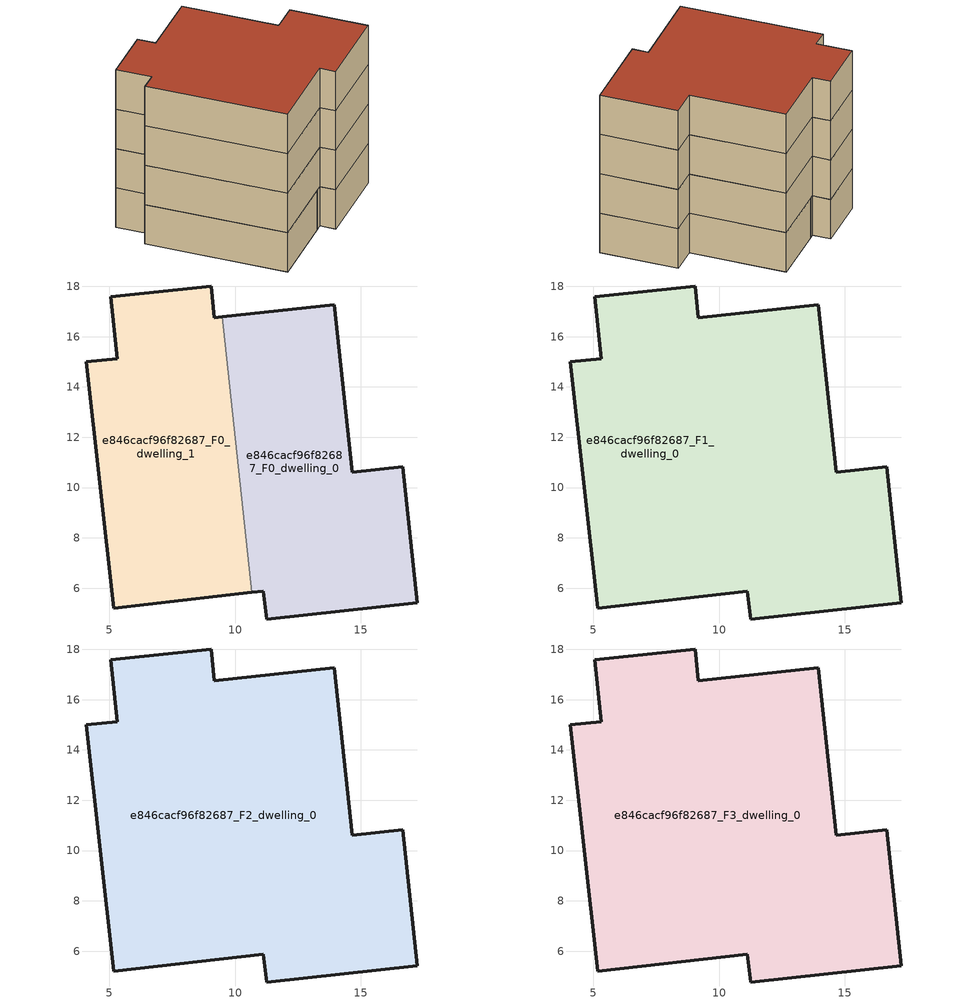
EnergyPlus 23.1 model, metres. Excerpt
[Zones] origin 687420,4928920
e846cacf96f82687_F0_dwelling_0
 floor ground (EU_floor_Construction): 17.23,5.41 16.66,10.82 14.65,10.61 13.94,17.26 9.49,16.79 10.66,5.83 11.12,5.88 11.25,4.77 z0
 wall outside (EU_wall_Construction): 9.49,16.79 13.94,17.26 14.65,10.61 16.66,10.82 17.23,5.41 11.25,4.77 11.12,5.88 10.66,5.83 z0:3
 wall to e846cacf96f82687_F0_dwelling_1 (EU_wall_Construction): 10.66,5.83 9.49,16.79 z0:3
e846cacf96f82687_F0_dwelling_1
 floor ground (EU_floor_Construction): 10.66,5.83 9.49,16.79 9.17,16.75 9.04,18.01 5.06,17.59 5.32,15.12 4.09,14.99 5.17,5.2 z0
 wall outside (EU_wall_Construction): 10.66,5.83 5.17,5.2 4.09,14.99 5.32,15.12 5.06,17.59 9.04,18.01 9.17,16.75 9.49,16.79 z0:3
e846cacf96f82687_F1_dwelling_0
 floor to e846cacf96f82687_F0_dwelling_0 (EU_floor_Construction): 17.23,5.41 16.66,10.82 14.65,10.61 13.94,17.26 9.49,16.79 10.66,5.83 11.12,5.88 11.25,4.77 z3
 floor to e846cacf96f82687_F0_dwelling_1 (EU_floor_Construction): 10.66,5.83 9.49,16.79 9.17,16.75 9.04,18.01 5.06,17.59 5.32,15.12 4.09,14.99 5.17,5.2 z3
 wall outside (EU_wall_Construction): 9.04,18.01 9.17,16.75 13.94,17.26 14.65,10.61 16.66,10.82 17.23,5.41 11.25,4.77 11.12,5.88 5.17,5.2 4.09,14.99 5.32,15.12 5.06,17.59 9.04,18.01 z3:6
e846cacf96f82687_F2_dwelling_0
 floor to e846cacf96f82687_F1_dwelling_0 (EU_floor_Construction): 17.23,5.41 16.66,10.82 14.65,10.61 13.94,17.26 9.17,16.75 9.04,18.01 5.06,17.59 5.32,15.12 4.09,14.99 5.17,5.2 11.12,5.88 11.25,4.77 z6
 wall outside (EU_wall_Construction): 9.04,18.01 9.17,16.75 13.94,17.26 14.65,10.61 16.66,10.82 17.23,5.41 11.25,4.77 11.12,5.88 5.17,5.2 4.09,14.99 5.32,15.12 5.06,17.59 9.04,18.01 z6:9
e846cacf96f82687_F3_dwelling_0
 floor to e846cacf96f82687_F2_dwelling_0 (EU_floor_Construction): 17.23,5.41 16.66,10.82 14.65,10.61 13.94,17.26 9.17,16.75 9.04,18.01 5.06,17.59 5.32,15.12 4.09,14.99 5.17,5.2 11.12,5.88 11.25,4.77 z9
 wall outside (EU_wall_Construction): 9.04,18.01 9.17,16.75 13.94,17.26 14.65,10.61 16.66,10.82 17.23,5.41 11.25,4.77 11.12,5.88 5.17,5.2 4.09,14.99 5.32,15.12 5.06,17.59 9.04,18.01 z9:12
 roof outside (EU_roof_Construction): 13.94,17.26 14.65,10.61 16.66,10.82 17.23,5.41 11.25,4.77 11.12,5.88 5.17,5.2 4.09,14.99 5.32,15.12 5.06,17.59 9.04,18.01 9.17,16.75 z12
[Building]
EU S2 Campaign: North Axis=0; Terrain=City; Solar Distribution=FullExterior
[Site:Location]
Bologna: Latitude=44.5; Longitude=11.25; Time Zone=1; Elevation=37
[SizingPeriod:WeatherFileDays]
AnnualSizingPeriod: Begin Month=1; Begin Day of Month=1; End Month=12; End Day of Month=31; Day of Week for Start Day=Monday; Use Weather File Daylight Saving Period=No; Use Weather File Rain and Snow Indicators=No
[MATERIAL]
EU_InternalMass_Material: Roughness=MediumRough; Thickness=0.1; Conductivity=1; Density=1800; Specific Heat=900; Thermal Absorptance=0.9; Solar Absorptance=0.7; Visible Absorptance=0.7
[MATERIAL:NOMASS] Roughness=MediumRough; Thermal Absorptance=0.9; Solar Absorptance=0.7; Visible Absorptance=0.7
Name | Thermal Resistance
EU_wall_NoMass | 0.937881
EU_roof_NoMass | 0.548572
EU_floor_NoMass | 0.71348
[CONSTRUCTION]
EU_wall_Construction: EU_wall_NoMass
EU_roof_Construction: EU_roof_NoMass
EU_floor_Construction: EU_floor_NoMass
EU_InternalMass_Construction: EU_InternalMass_Material
[ZONE] Type=1; Multiplier=1; Ceiling Height=autocalculate; Floor Area=autocalculate; Part of Total Floor Area=Yes
Name | Volume
e846cacf96f82687_F0_dwelling_0 | 194.301
e846cacf96f82687_F1_dwelling_0 | 388.603
e846cacf96f82687_F2_dwelling_0; e846cacf96f82687_F3_dwelling_0 | 388.6
e846cacf96f82687_F0_dwelling_1 | 194.303
[INTERNALMASS] Construction=EU_InternalMass_Construction
Name | Zone or ZoneList | Surface Area
e846cacf96f82687_F0_dwelling_0_EU_InternalMass | e846cacf96f82687_F0_dwelling_0 | 64.7667
e846cacf96f82687_F0_dwelling_1_EU_InternalMass | e846cacf96f82687_F0_dwelling_1 | 64.7678
e846cacf96f82687_F1_dwelling_0_EU_InternalMass | e846cacf96f82687_F1_dwelling_0 | 129.533
e846cacf96f82687_F2_dwelling_0_EU_InternalMass | e846cacf96f82687_F2_dwelling_0 | 129.533
e846cacf96f82687_F3_dwelling_0_EU_InternalMass | e846cacf96f82687_F3_dwelling_0 | 129.533
[OTHEREQUIPMENT] Fuel Type=Electricity; Design Level Calculation Method=Watts/Area; Power per Zone Floor Area=1; Fraction Latent=0; Fraction Radiant=0; Fraction Lost=0; Carbon Dioxide Generation Rate=0; EndUse Subcategory=EU_Step8_InternalGains
Name | Zone or ZoneList or Space or SpaceList | Schedule
EU_Step8_InternalGain_e846cacf96f82687_F0_dwelling_0_f000 | e846cacf96f82687_F0_dwelling_0 | EU_Step8_GainSchedule_e846cacf96f82687_F0_dwelling_0_f000
EU_Step8_InternalGain_e846cacf96f82687_F0_dwelling_1_f000 | e846cacf96f82687_F0_dwelling_1 | EU_Step8_GainSchedule_e846cacf96f82687_F0_dwelling_1_f000
EU_Step8_InternalGain_e846cacf96f82687_F1_dwelling_0_f000 | e846cacf96f82687_F1_dwelling_0 | EU_Step8_GainSchedule_e846cacf96f82687_F1_dwelling_0_f000
EU_Step8_InternalGain_e846cacf96f82687_F2_dwelling_0_f000 | e846cacf96f82687_F2_dwelling_0 | EU_Step8_GainSchedule_e846cacf96f82687_F2_dwelling_0_f000
EU_Step8_InternalGain_e846cacf96f82687_F3_dwelling_0_f000 | e846cacf96f82687_F3_dwelling_0 | EU_Step8_GainSchedule_e846cacf96f82687_F3_dwelling_0_f000
[ZONEVENTILATION:DESIGNFLOWRATE] Schedule=EU_AlwaysOn; Design Flow Rate Calculation Method=AirChanges/Hour; Air Changes per Hour=0.687892; Ventilation Type=Natural; Fan Pressure Rise=0; Fan Total Efficiency=1; Constant Term Coefficient=1; Temperature Term Coefficient=0; Velocity Term Coefficient=0; Velocity Squared Term Coefficient=0; Minimum Indoor Temperature=-100; Maximum Indoor Temperature=100; Delta Temperature=-100; Minimum Outdoor Temperature=-100; Maximum Outdoor Temperature=100; Maximum Wind Speed=40
Name | Zone or ZoneList or Space or SpaceList
EU_ConstantAir_e846cacf96f82687_F0_dwelling_0 | e846cacf96f82687_F0_dwelling_0
EU_ConstantAir_e846cacf96f82687_F0_dwelling_1 | e846cacf96f82687_F0_dwelling_1
EU_ConstantAir_e846cacf96f82687_F1_dwelling_0 | e846cacf96f82687_F1_dwelling_0
EU_ConstantAir_e846cacf96f82687_F2_dwelling_0 | e846cacf96f82687_F2_dwelling_0
EU_ConstantAir_e846cacf96f82687_F3_dwelling_0 | e846cacf96f82687_F3_dwelling_0
[HVACTEMPLATE:THERMOSTAT] Constant Heating Setpoint=20; Constant Cooling Setpoint=50
EU_HeatOnly_e846cacf96f82687_F0_dwelling_0; EU_HeatOnly_e846cacf96f82687_F0_dwelling_1; EU_HeatOnly_e846cacf96f82687_F1_dwelling_0; EU_HeatOnly_e846cacf96f82687_F2_dwelling_0; EU_HeatOnly_e846cacf96f82687_F3_dwelling_0
[HVACTEMPLATE:ZONE:IDEALLOADSAIRSYSTEM] System Availability Schedule=EU_AlwaysOn; Maximum Heating Supply Air Temperature=50; Minimum Cooling Supply Air Temperature=13; Maximum Heating Supply Air Humidity Ratio=0.0156; Minimum Cooling Supply Air Humidity Ratio=0.0077; Heating Limit=NoLimit; Cooling Limit=NoLimit; Heating Availability Schedule=EU_AlwaysOn; Cooling Availability Schedule=EU_CoolingOff; Dehumidification Control Type=ConstantSensibleHeatRatio; Cooling Sensible Heat Ratio=0.7; Dehumidification Setpoint=60; Humidification Control Type=None; Humidification Setpoint=30; Outdoor Air Method=None; Outdoor Air Flow Rate per Person=0.00944; Outdoor Air Flow Rate per Zone Floor Area=0; Outdoor Air Flow Rate per Zone=0; Demand Controlled Ventilation Type=None; Outdoor Air Economizer Type=NoEconomizer; Heat Recovery Type=None; Sensible Heat Recovery Effectiveness=0.7; Latent Heat Recovery Effectiveness=0.65
Name | Template Thermostat
e846cacf96f82687_F0_dwelling_0 | EU_HeatOnly_e846cacf96f82687_F0_dwelling_0
e846cacf96f82687_F0_dwelling_1 | EU_HeatOnly_e846cacf96f82687_F0_dwelling_1
e846cacf96f82687_F1_dwelling_0 | EU_HeatOnly_e846cacf96f82687_F1_dwelling_0
e846cacf96f82687_F2_dwelling_0 | EU_HeatOnly_e846cacf96f82687_F2_dwelling_0
e846cacf96f82687_F3_dwelling_0 | EU_HeatOnly_e846cacf96f82687_F3_dwelling_0
[SIZING:ZONE] Zone Cooling Design Supply Air Temperature Input Method=SupplyAirTemperature; Zone Cooling Design Supply Air Temperature=13; Zone Heating Design Supply Air Temperature Input Method=SupplyAirTemperature; Zone Heating Design Supply Air Temperature=50; Zone Cooling Design Supply Air Humidity Ratio=0.008; Zone Heating Design Supply Air Humidity Ratio=0.008; Cooling Design Air Flow Method=DesignDay; Cooling Design Air Flow Rate=0; Cooling Minimum Air Flow per Zone Floor Area=0.000762; Cooling Minimum Air Flow=0; Cooling Minimum Air Flow Fraction=0.2; Heating Design Air Flow Method=DesignDay; Heating Design Air Flow Rate=0; Heating Maximum Air Flow per Zone Floor Area=0.002032; Heating Maximum Air Flow=0.141576; Heating Maximum Air Flow Fraction=0.3; Account for Dedicated Outdoor Air System=No; Dedicated Outdoor Air System Control Strategy=NeutralSupplyAir; Dedicated Outdoor Air Low Setpoint Temperature for Design=autosize; Dedicated Outdoor Air High Setpoint Temperature for Design=autosize; Zone Load Sizing Method=Sensible Load Only No Latent Load; Zone Latent Cooling Design Supply Air Humidity Ratio Input Method=HumidityRatioDifference; Zone Cooling Design Supply Air Humidity Ratio Difference=0.005; Zone Latent Heating Design Supply Air Humidity Ratio Input Method=HumidityRatioDifference; Zone Humidification Design Supply Air Humidity Ratio Difference=0.005
e846cacf96f82687_F0_dwelling_0; e846cacf96f82687_F0_dwelling_1; e846cacf96f82687_F1_dwelling_0; e846cacf96f82687_F2_dwelling_0; e846cacf96f82687_F3_dwelling_0
[SCHEDULE:CONSTANT]
Name | Hourly Value
EU_AlwaysOn | 1
EU_CoolingOff | 0
[SCHEDULE:FILE] Column Number=1; Rows to Skip at Top=0; Number of Hours of Data=8760; Column Separator=Comma; Interpolate to Timestep=No; Minutes per Item=60; Adjust Schedule for Daylight Savings=Yes
Name | File
EU_Step8_GainSchedule_e846cacf96f82687_F0_dwelling_0_f000 | ../../schedules/e846cacf96f82687/e846cacf96f82687_F0_dwelling_0_f000_gain.csv
EU_Step8_GainSchedule_e846cacf96f82687_F0_dwelling_1_f000 | ../../schedules/e846cacf96f82687/e846cacf96f82687_F0_dwelling_1_f000_gain.csv
EU_Step8_GainSchedule_e846cacf96f82687_F1_dwelling_0_f000 | ../../schedules/e846cacf96f82687/e846cacf96f82687_F1_dwelling_0_f000_gain.csv
EU_Step8_GainSchedule_e846cacf96f82687_F2_dwelling_0_f000 | ../../schedules/e846cacf96f82687/e846cacf96f82687_F2_dwelling_0_f000_gain.csv
EU_Step8_GainSchedule_e846cacf96f82687_F3_dwelling_0_f000 | ../../schedules/e846cacf96f82687/e846cacf96f82687_F3_dwelling_0_f000_gain.csv
